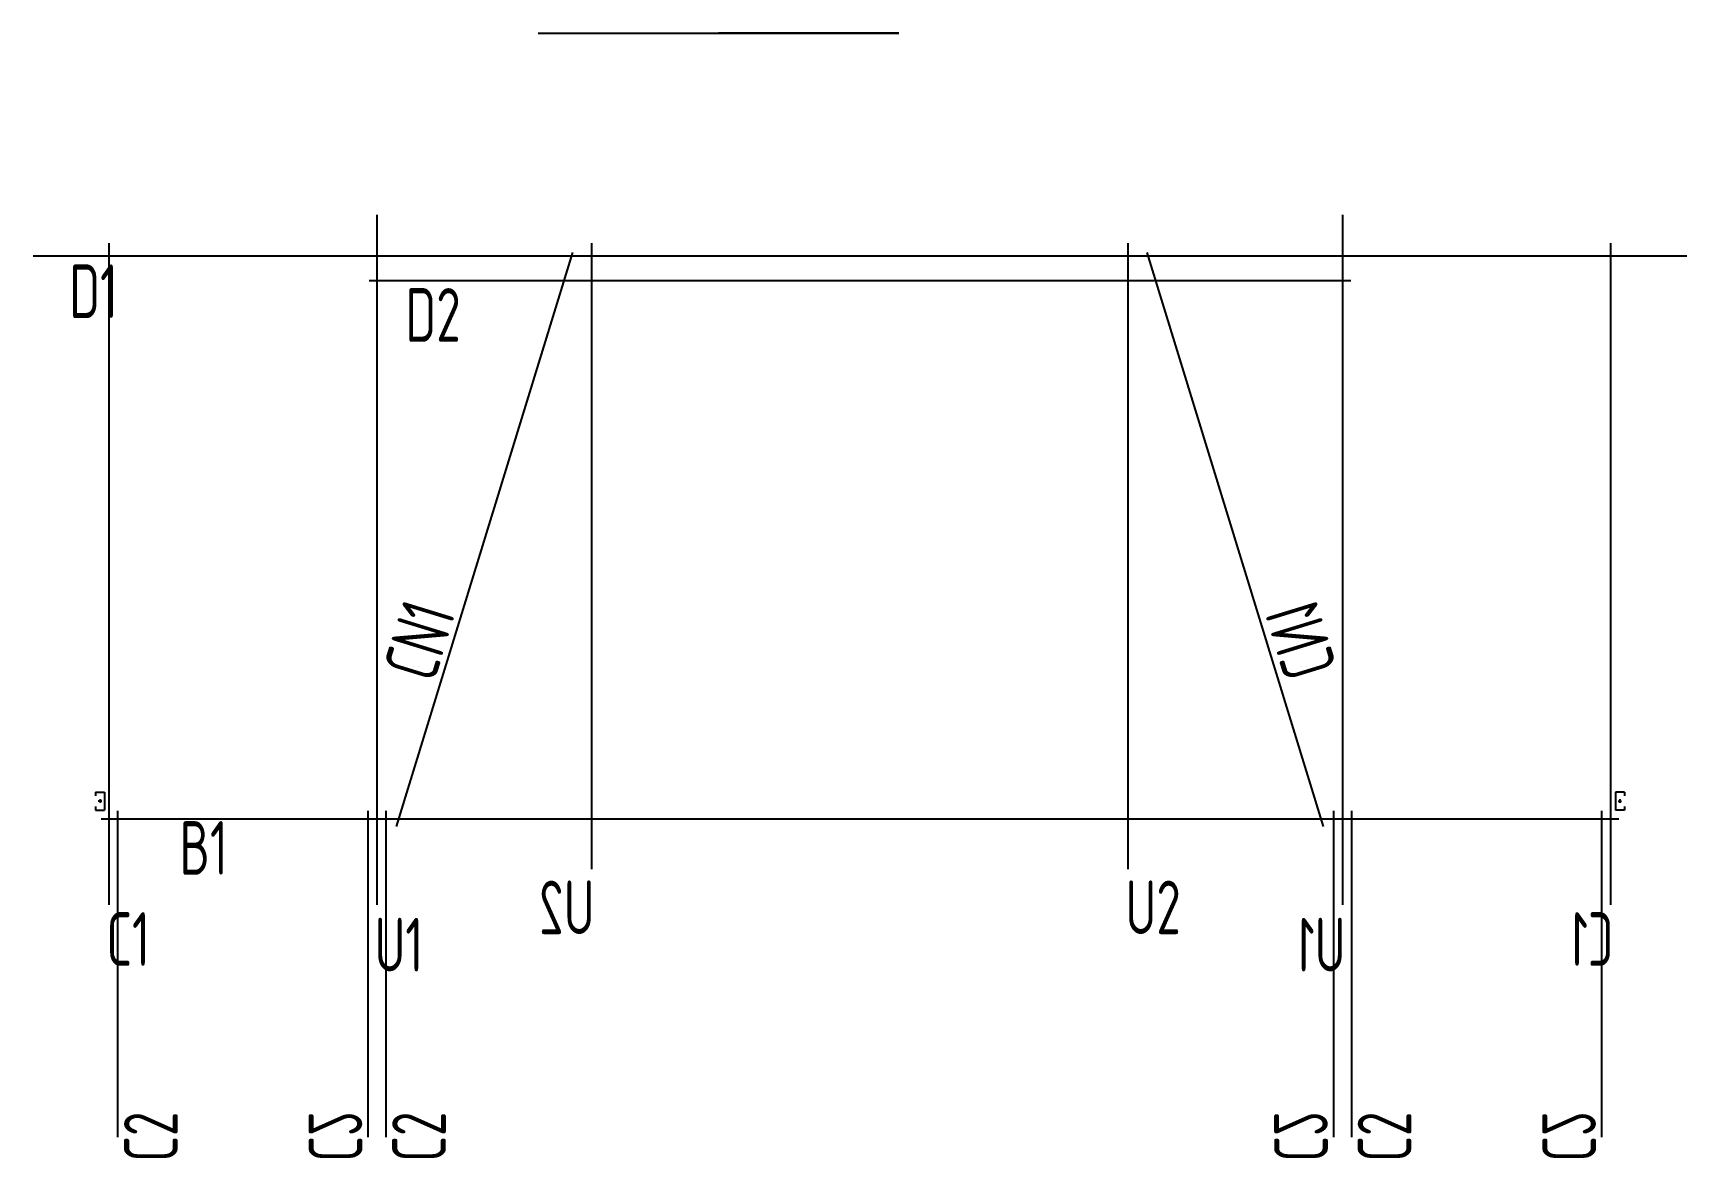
# Model space of a CAD drawing. Extents: x 39 to 9289, y 42 to 6334.
import ezdxf

# ---------------------------------------------------------------- set-up
doc = ezdxf.new("R2010")
doc.units = 0
doc.header["$MEASUREMENT"] = 0
doc.layers.get('0').update_dxf_attribs({"linetype": 'CONTINUOUS'})
for name, color, linetype in [('0_REFERENCE', 251, 'CONTINUOUS'), ('S_B_GIRDER', 2, 'CONTINUOUS'), ('S_C_COLUMN_MINOR', 3, 'CONTINUOUS'), ('S_D_GIRDER', 31, 'CONTINUOUS'), ('S_G_TRACK', 4, 'CONTINUOUS'), ('S_U_COLUMN_MAJOR', 1, 'CONTINUOUS')]:
    doc.layers.add(name, color=color, linetype=linetype)
doc.styles.add('TSSD_REIN', font='tssdeng.shx', dxfattribs={"width": 0.7, "bigfont": 'tssdchn.shx'})

# ---------------------------------------------------------------- blocks, each defined once
blk = doc.blocks.new('*U12')
at = {"style": 'TSSD_REIN', "width": 0.7}
blk.add_text('C1', height=300, dxfattribs=at).set_placement((-15.3, -541.7))
blk = doc.blocks.new('C1')
blk.add_line((0, -200), (0, 3500))
blk.add_blockref('*U12', (0, 0))
blk = doc.blocks.new('*U14')
at = {"style": 'TSSD_REIN', "width": 0.7}
blk.add_text('U1', height=300, dxfattribs=at).set_placement((-15.3, -573.5))
blk = doc.blocks.new('U1')
blk.add_line((0, -200), (0, 3660))
blk.add_blockref('*U14', (0, 0))
blk = doc.blocks.new('*U16')
at = {"style": 'TSSD_REIN', "width": 0.7}
blk.add_text('U2', height=300, dxfattribs=at).set_placement((-15.3, -364.7))
blk = doc.blocks.new('U2')
blk.add_line((0, 0), (0, 3500))
blk.add_blockref('*U16', (0, 0))
blk = doc.blocks.new('*U10')
at = {"style": 'TSSD_REIN', "width": 0.7}
blk.add_text('B1', height=300, rotation=90, dxfattribs=at).set_placement((311.8, 418.9))
blk = doc.blocks.new('B1')
blk.add_line((0, -20), (0, 8470))
blk.add_blockref('*U10', (0, 0))
blk = doc.blocks.new('*U20')
at = {"style": 'TSSD_REIN', "width": 0.7}
blk.add_text('D1', height=300, rotation=90, dxfattribs=at).set_placement((348, 202.3))
blk = doc.blocks.new('D1')
blk.add_line((0, 0), (0, 9250))
blk.add_blockref('*U20', (0, 0))
blk = doc.blocks.new('*U22')
at = {"style": 'TSSD_REIN', "width": 0.7}
blk.add_text('D2', height=300, rotation=90, dxfattribs=at).set_placement((343, 202.3))
blk = doc.blocks.new('D2')
blk.add_line((0, 0), (0, 5490))
blk.add_blockref('*U22', (0, 0))
blk = doc.blocks.new('C100X50')
for p, q in [((-30, 25), (-50, 25)), ((-50, 25), (-50, -25)), ((50, 25), (30, 25)), ((50, 25), (50, -25)), ((50, 25), (50, -25)), ((50, -25), (-50, -25))]:
    blk.add_line(p, q)
at = {"color": 251}
for p, q in [((10, 0), (-10, 0)), ((0, -10), (0, 10))]:
    blk.add_line(p, q, dxfattribs=at)
blk = doc.blocks.new('C2')
blk.add_line((0, 1446.3), (0, 3271.3))
at = {"style": 'TSSD_REIN', "width": 0.7}
blk.add_text('C2', height=300, rotation=90, dxfattribs=at).set_placement((333.9, 1308.9))
blk = doc.blocks.new('*U18')
at = {"style": 'TSSD_REIN', "width": 0.7}
blk.add_text('CN1', height=300, rotation=90, dxfattribs=at).set_placement((-33, 825.9))
blk = doc.blocks.new('CN1')
blk.add_line((0, 0), (0, 3359.1))
blk.add_blockref('*U18', (0, 0))
blk = doc.blocks.new('汉字测试name')
for p, q in [((2864.2, 6334.2), (4880.9, 6334.2)), ((4880.9, 6334.2), (3872.6, 6334.2))]:
    blk.add_line(p, q)

msp = doc.modelspace()

# ---------------------------------------------------------------- block references
msp.add_blockref('汉字测试name', (0, 0))
at = {"layer": '0_REFERENCE', "rotation": 342.9230422107302}
msp.add_blockref('CN1', (2071.1, 1895.4), dxfattribs=at)
at = {"layer": '0_REFERENCE', "xscale": -1}
msp.add_blockref('U2', (3164.3, 1658.4), dxfattribs=at)
at = {"layer": 'S_B_GIRDER', "rotation": 270}
msp.add_blockref('B1', (439.3, 1938.4), dxfattribs=at)
at = {"layer": 'S_C_COLUMN_MINOR', "xscale": -1, "rotation": 17.07695778926985}
msp.add_blockref('CN1', (7257.6, 1895.4), dxfattribs=at)
at = {"layer": 'S_C_COLUMN_MINOR'}
for name, p in [('C1', (464.3, 1658.4)), ('C2', (514.3, -1287.9)), ('C2', (2014.3, -1287.9)), ('C2', (7414.3, -1287.9))]:
    msp.add_blockref(name, p, dxfattribs=at)
at = {"layer": 'S_C_COLUMN_MINOR', "xscale": -1}
for name, p in [('C1', (8864.3, 1658.4)), ('C2', (1914.3, -1287.9)), ('C2', (7314.3, -1287.9)), ('C2', (8814.3, -1287.9))]:
    msp.add_blockref(name, p, dxfattribs=at)
at = {"layer": 'S_D_GIRDER', "rotation": 270}
for name, p in [('D1', (39.3, 5088.4)), ('D2', (1919.3, 4950.9))]:
    msp.add_blockref(name, p, dxfattribs=at)
at = {"layer": 'S_G_TRACK', "rotation": 90}
msp.add_blockref('C100X50', (414.3, 2038.4), dxfattribs=at)
at = {"layer": 'S_G_TRACK', "xscale": -1, "rotation": 270}
msp.add_blockref('C100X50', (8914.3, 2038.4), dxfattribs=at)
at = {"layer": 'S_U_COLUMN_MAJOR'}
for name, p in [('U1', (1964.3, 1658.4)), ('U2', (6164.3, 1658.4))]:
    msp.add_blockref(name, p, dxfattribs=at)
at = {"layer": 'S_U_COLUMN_MAJOR', "xscale": -1}
msp.add_blockref('U1', (7364.3, 1658.4), dxfattribs=at)

doc.saveas('drawing.dxf')
